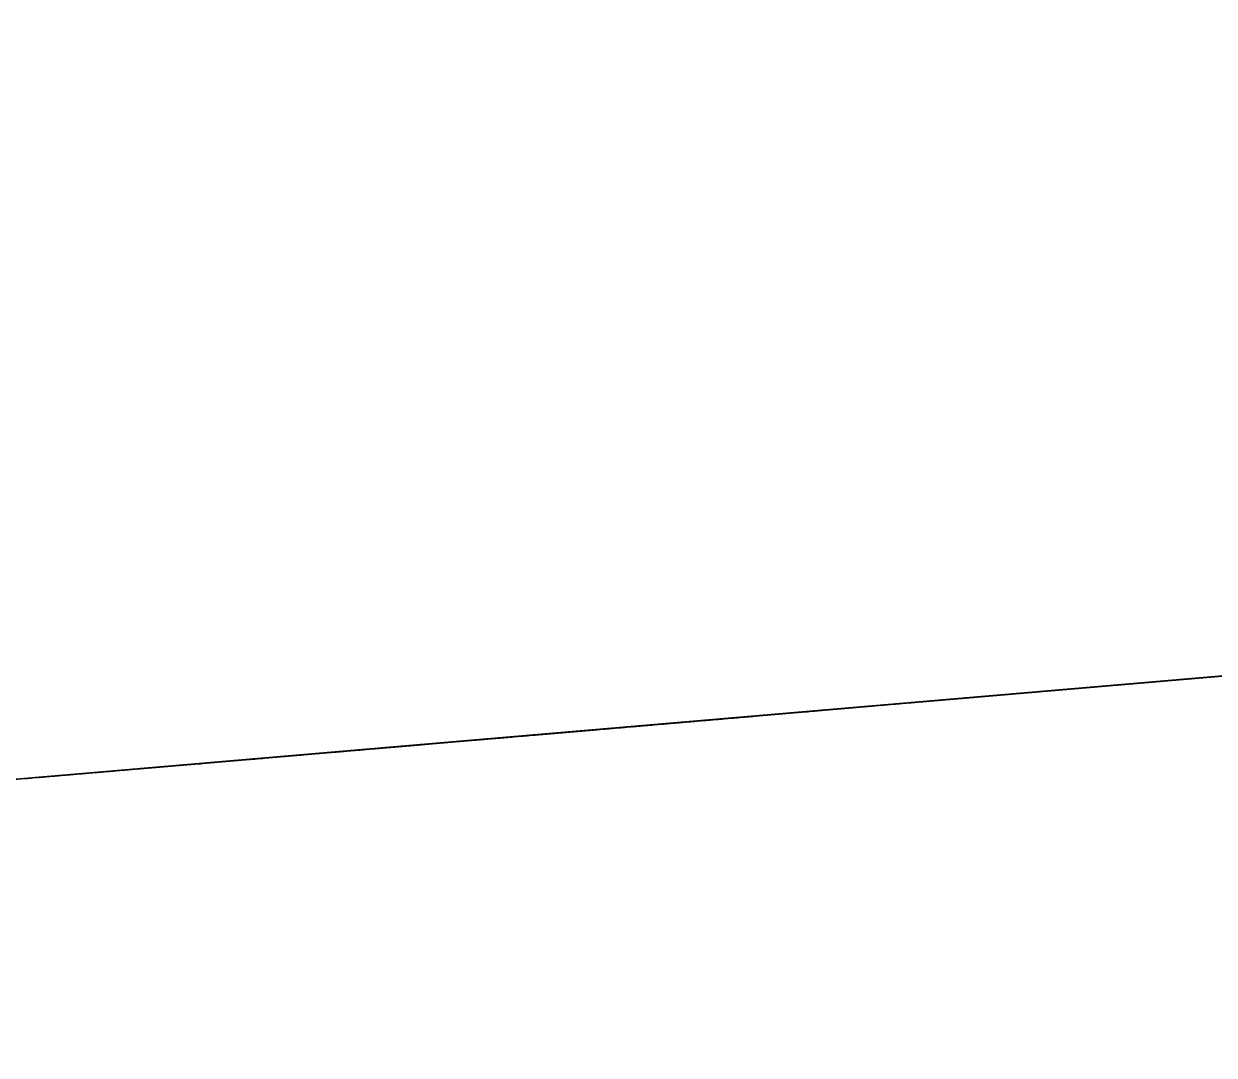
# Model space of a CAD drawing. Header units: millimetres. Extents: x 235072 to 246269, y 20126 to 21085.
# Drawn here: x 237192 to 237974, y 20126 to 20804 of the extents above; entities that cross this region are included whole.
import ezdxf

# ---------------------------------------------------------------- set-up
doc = ezdxf.new("R2010")
doc.units = ezdxf.units.MM
doc.header["$MEASUREMENT"] = 0
doc.linetypes.add('CENTER2', pattern=[1.125, 0.75, -0.125, 0.125, -0.125])
doc.linetypes.add('HIDDEN2', pattern=[0.1875, 0.125, -0.0625])
for name, color, linetype, true_color in [('Section 3-0', 7, 'Continuous', 0xe7f0ff), ('Section 3-BUND', 7, 'Continuous', 0xe7f0ff), ('Section 3-UCD756', 7, 'Continuous', 0xe7f0ff)]:
    doc.layers.add(name, color=color, linetype=linetype, true_color=true_color)
for name, color, linetype in [('Section 3-150-SL-B4-216', 85, 'Continuous'), ('Section 3-300-CEN-D3-231', 70, 'Continuous'), ('Section 3-300-FA-D4-030', 50, 'Continuous'), ('Section 3-50-PES-D1-243', 4, 'Continuous'), ('Section 3-A-FLOR', 192, 'Continuous'), ('Section 3-A-FLOR-HRAL', 11, 'Continuous'), ('Section 3-CENTER', 1, 'CENTER2'), ('Section 3-HIDDEN', 7, 'HIDDEN2'), ('Section 3-RE', 5, 'Continuous'), ('Section 3-S-BEAM', 12, 'Continuous'), ('Section 3-S-COLS', 52, 'Continuous')]:
    doc.layers.add(name, color=color, linetype=linetype)

# ---------------------------------------------------------------- blocks, each defined once
blk = doc.blocks.new('*U33')
at = {"layer": 'Section 3-A-FLOR', "color": 0, "linetype": 'ByBlock', "lineweight": -2}
blk.add_line((242788.61, 20787.19, 21999.89), (235071.94, 20126.5, 21999.88), dxfattribs=at)
blk = doc.blocks.new('*U34')
at = {"layer": 'Section 3-A-FLOR', "color": 0, "linetype": 'ByBlock', "lineweight": -2}
for p, q in [((235071.94, 20126.5, 21999.69), (242782.17, 20786.64, 21999.69)), ((242602.73, 20771.27, 21993.99), (235071.94, 20126.5, 21993.98)), ((235967.56, 20203.18, 21700), (242602.73, 20771.27, 21700))]:
    blk.add_line(p, q, dxfattribs=at)
blk = doc.blocks.new('*U35')
at = {"layer": 'Section 3-S-BEAM', "color": 0, "linetype": 'ByBlock', "lineweight": -2}
for p, q in [((235071.94, 20126.5, 24789), (242979.17, 20803.5, 24789)), ((237930.6, 20371.25, 24986.4), (239175.32, 20477.82, 24986.4)), ((236837.87, 20277.69, 24986.4), (237925.58, 20370.82, 24986.4)), ((236744.07, 20269.66, 24798.6), (237861.81, 20365.36, 24798.6)), ((236878.99, 20281.21, 24996), (237861.81, 20365.36, 24996))]:
    blk.add_line(p, q, dxfattribs=at)
blk = doc.blocks.new('*U36')
at = {"layer": 'Section 3-A-FLOR-HRAL', "color": 0, "linetype": 'ByBlock', "lineweight": -2}
for p, q in [((237681.52, 20349.93, 25470), (237896.04, 20368.29, 25470)), ((237896.04, 20368.29, 25485), (237682.24, 20349.99, 25485)), ((237682.96, 20350.05, 25500), (237896.04, 20368.29, 25500)), ((237896.04, 20368.29, 25985), (237685.51, 20350.27, 25985)), ((237685.51, 20350.27, 26000), (237896.04, 20368.29, 26000)), ((237685.51, 20350.27, 25970), (237896.04, 20368.29, 25970)), ((237533.37, 20337.24, 25175.02), (237533.37, 20337.24, 25178.02)), ((237548.32, 20338.52, 25175.02), (237548.32, 20338.52, 25178.02)), ((237518.43, 20335.96, 25175.02), (237518.43, 20335.96, 25178.02)), ((236785.14, 20273.18, 25470), (237332.77, 20320.07, 25470)), ((236785.14, 20273.18, 25500), (237331.32, 20319.94, 25500)), ((236785.14, 20273.18, 26000), (237328.77, 20319.72, 26000)), ((236785.14, 20273.18, 25970), (237328.77, 20319.72, 25970)), ((237332.05, 20320, 25485), (236785.15, 20273.18, 25485)), ((237328.77, 20319.72, 25985), (236785.15, 20273.18, 25985))]:
    blk.add_line(p, q, dxfattribs=at)
blk = doc.blocks.new('*U43')
at = {"layer": 'Section 3-A-FLOR', "color": 0, "linetype": 'ByBlock', "lineweight": -2}
for p, q in [((242792.59, 20787.53, 21700), (235967.56, 20203.18, 21700)), ((242792.59, 20787.53, 21625), (235967.56, 20203.18, 21625))]:
    blk.add_line(p, q, dxfattribs=at)
blk = doc.blocks.new('*U60')
at = {"layer": 'Section 3-CENTER'}
blk.add_line((241631.15, 20688.09, 24123.22), (236978.55, 20289.74, 24123.22), dxfattribs=at)
at = {"layer": 'Section 3-RE', "color": 0, "linetype": 'ByBlock', "lineweight": -2}
for p, q in [((236933.72, 20285.9, 24093.06), (241631.37, 20688.11, 24093.06)), ((236978.55, 20289.74, 24153.38), (241628.42, 20687.85, 24153.38))]:
    blk.add_line(p, q, dxfattribs=at)
blk = doc.blocks.new('*U67')
at = {"layer": 'Section 3-UCD756', "color": 0, "linetype": 'ByBlock', "lineweight": -2}
for p, q in [((241054.64, 20638.73, 27176.24), (237075.2, 20298.01, 27176.24)), ((240229.35, 20568.07, 26148), (237616.37, 20344.35, 26148)), ((240229.35, 20568.07, 26118), (237616.37, 20344.35, 26118)), ((240229.35, 20568.07, 26108), (237616.37, 20344.35, 26108)), ((240229.35, 20568.07, 26721.56), (237708.3, 20352.22, 26721.56)), ((240229.35, 20568.07, 26745.92), (237767.96, 20357.33, 26745.92)), ((237075.2, 20298.01, 27283), (240069.24, 20554.36, 27283)), ((240066.45, 20554.12, 27280.2), (237075.2, 20298.01, 27280.2)), ((239982.95, 20546.97, 27196.4), (237075.2, 20298.01, 27196.4)), ((239981.55, 20546.85, 27194.99), (237075.2, 20298.01, 27194.99)), ((237916.5, 20370.04, 26103), (238648.82, 20432.74, 26103)), ((238648.82, 20432.74, 25383), (237916.5, 20370.04, 25383)), ((238146.78, 20389.76, 27114.74), (237364.64, 20322.8, 27114.74)), ((238140.8, 20389.25, 27104.11), (237370.62, 20323.31, 27104.11)), ((238140.38, 20389.21, 25370), (237941.11, 20372.15, 25370)), ((237941.11, 20372.15, 25355), (238140.38, 20389.21, 25355)), ((237896.58, 20368.34, 26103), (237616.37, 20344.35, 26103)), ((237896.58, 20368.34, 25433), (237896.04, 20368.29, 25433)), ((237896.04, 20368.29, 25433), (237896.58, 20368.34, 25433)), ((237896.04, 20368.29, 25433), (237896.04, 20368.29, 26103)), ((237896.04, 20368.29, 26103), (237896.04, 20368.29, 25433)), ((237896.04, 20368.29, 25433), (237896.04, 20368.29, 25433)), ((237896.04, 20368.29, 25433), (237896.04, 20368.29, 26103)), ((237896.04, 20368.29, 26103), (237896.04, 20368.29, 25433)), ((237896.31, 20368.32, 25383), (237896.58, 20368.34, 25383)), ((237896.31, 20368.32, 25383), (237896.31, 20368.32, 25383)), ((237896.31, 20368.32, 25433), (237896.31, 20368.32, 25383)), ((237896.31, 20368.32, 25433), (237896.31, 20368.32, 25383)), ((237916.5, 20370.04, 26103), (237896.58, 20368.34, 26103)), ((237896.58, 20368.34, 25383), (237916.5, 20370.04, 25383)), ((237896.58, 20368.34, 26053), (237896.58, 20368.34, 25383)), ((237896.58, 20368.34, 26103), (237896.58, 20368.34, 26053)), ((237916.5, 20370.04, 26103), (237916.5, 20370.04, 25383)), ((237921.18, 20370.45, 25370), (237941.11, 20372.15, 25370)), ((237941.11, 20372.15, 25355), (237921.18, 20370.45, 25355)), ((237921.18, 20370.45, 25355), (237921.18, 20370.45, 25370)), ((237941.11, 20372.15, 25355), (237941.11, 20372.15, 25370)), ((237957.07, 20373.52, 25370), (237957.07, 20373.52, 25383)), ((237711.19, 20352.47, 27020.48), (237810.82, 20361, 27020.48)), ((237810.82, 20361, 27077.88), (237711.19, 20352.47, 27077.88)), ((237714.18, 20352.72, 27031.48), (237807.83, 20360.74, 27031.48)), ((237807.83, 20360.74, 27071.88), (237714.18, 20352.72, 27071.88)), ((237807.83, 20360.74, 27031.48), (237714.18, 20352.72, 27031.48)), ((237714.18, 20352.72, 27071.88), (237807.83, 20360.74, 27071.88)), ((237807.83, 20360.74, 27031.48), (237807.83, 20360.74, 27071.88)), ((237807.83, 20360.74, 27071.88), (237807.83, 20360.74, 27031.48)), ((237815.8, 20361.42, 27025.48), (237815.8, 20361.42, 27072.88)), ((237714.18, 20352.72, 27071.88), (237714.18, 20352.72, 27031.48)), ((237714.18, 20352.72, 27031.48), (237714.18, 20352.72, 27071.88)), ((237722.49, 20353.43, 26093.02), (237721.38, 20353.34, 26093.02)), ((237722.49, 20353.43, 26103), (237722.49, 20353.43, 26093.02)), ((237706.2, 20352.04, 27072.88), (237706.2, 20352.04, 27025.48)), ((237443.86, 20329.58, 26745.92), (237075.2, 20298.01, 26745.92)), ((237359.66, 20322.37, 26841.22), (237511.59, 20335.38, 26841.22)), ((237370.62, 20323.31, 26852.6), (237522.82, 20336.34, 26852.6)), ((237370.62, 20323.31, 26852.22), (237522.44, 20336.31, 26852.22)), ((237452.81, 20330.34, 27073.64), (237441.85, 20329.41, 27073.64)), ((237452.81, 20330.34, 26886.44), (237441.85, 20329.41, 26886.44)), ((237455.8, 20330.6, 27072.52), (237455.8, 20330.6, 27072.15)), ((237455.8, 20330.6, 26885.32), (237455.8, 20330.6, 26884.95)), ((237432.27, 20328.59, 26721.56), (237075.2, 20298.01, 26721.56)), ((237398.07, 20325.66, 26148), (237075.2, 20298.01, 26148)), ((237398.07, 20325.66, 26118), (237075.2, 20298.01, 26118)), ((237398.07, 20325.66, 26108), (237075.2, 20298.01, 26108)), ((237398.07, 20325.66, 26103), (237075.2, 20298.01, 26103)), ((237359.66, 20322.37, 27110.1), (237359.66, 20322.37, 26841.22)), ((237370.62, 20323.31, 26852.41), (237370.62, 20323.31, 26852.22)), ((237370.62, 20323.31, 27104.11), (237370.62, 20323.31, 26852.6)), ((237370.62, 20323.31, 26852.6), (237370.62, 20323.31, 26852.41)), ((237427.9, 20328.21, 27072.52), (237427.9, 20328.21, 27072.15)), ((237427.9, 20328.21, 26885.32), (237427.9, 20328.21, 26884.95)), ((237293.06, 20316.67, 26103), (237293.06, 20316.67, 26093.02))]:
    blk.add_line(p, q, dxfattribs=at)
at = {"layer": 'Section 3-UCD756', "color": 0, "linetype": 'ByBlock', "lineweight": -2, "extrusion": (0.085306, -0.996355, 7.52348e-17)}
for centre, start, end in [((238680.87, 27072.88), 0, 90), ((238680.87, 27025.48), 270, 0), ((238580.87, 27025.48), 180, 270), ((238580.87, 27072.88), 90, 180)]:
    blk.add_arc(centre, 5, start, end, dxfattribs=at)
at = {"layer": 'Section 3-UCD756', "color": 0, "linetype": 'ByBlock', "lineweight": -2, "extrusion": (0.085306, -0.996355, -1.02149e-17)}
for centre in [(237441.85, 20329.41, 27072.52), (237441.85, 20329.41, 27072.52), (237441.85, 20329.41, 26885.32), (237441.85, 20329.41, 26885.32)]:
    blk.add_ellipse(centre, major_axis=(13.95, 1.19), ratio=0.927184, dxfattribs=at)
at = {"layer": 'Section 3-UCD756', "color": 0, "linetype": 'ByBlock', "lineweight": -2, "extrusion": (0.085306, -0.996355, 7.74886e-17)}
for centre in [(237441.85, 20329.41, 27073.64), (237441.85, 20329.41, 26886.44)]:
    blk.add_ellipse(centre, major_axis=(10.96, 0.94), ratio=0.927184, dxfattribs=at)
at = {"layer": 'Section 3-UCD756', "color": 0, "linetype": 'ByBlock', "lineweight": -2, "extrusion": (0.085306, -0.996355, 5.2478e-17)}
blk.add_ellipse((237441.85, 20329.41, 27073.64), major_axis=(10.96, 0.94), ratio=0.927184, dxfattribs=at)
at = {"layer": 'Section 3-UCD756', "color": 0, "linetype": 'ByBlock', "lineweight": -2, "extrusion": (0.085306, -0.996355, 6.10652e-17)}
blk.add_ellipse((237441.85, 20329.41, 26886.44), major_axis=(10.96, 0.94), ratio=0.927184, dxfattribs=at)
at = {"layer": 'Section 3-UCD756', "color": 0, "linetype": 'ByBlock', "lineweight": -2, "extrusion": (0.085306, -0.996355, -6.9377e-17)}
blk.add_ellipse((237441.85, 20329.41, 27072.14), major_axis=(13.95, 1.19, 0), ratio=0.927184, start_param=0.224696, end_param=0.225354, dxfattribs=at)
at = {"layer": 'Section 3-UCD756', "color": 0, "linetype": 'ByBlock', "lineweight": -2, "extrusion": (0.085306, -0.996355, -2.49974e-18)}
blk.add_ellipse((237441.85, 20329.41, 26884.94), major_axis=(13.95, 1.19, 0), ratio=0.927184, start_param=0.224696, end_param=0.225355, dxfattribs=at)
at = {"layer": 'Section 3-UCD756', "color": 0, "linetype": 'ByBlock', "lineweight": -2, "extrusion": (0.085306, -0.996355, 7.78972e-18)}
blk.add_ellipse((237441.85, 20329.41, 27072.14), major_axis=(13.95, 1.19, 0), ratio=0.927184, start_param=3.36563, end_param=3.366289, dxfattribs=at)
at = {"layer": 'Section 3-UCD756', "color": 0, "linetype": 'ByBlock', "lineweight": -2, "extrusion": (0.085306, -0.996355, 4.98699e-17)}
blk.add_ellipse((237441.85, 20329.41, 26884.94), major_axis=(13.95, 1.19), ratio=0.927184, start_param=3.36563, end_param=3.366289, dxfattribs=at)
at = {"layer": 'Section 3-UCD756', "color": 0, "linetype": 'ByBlock', "lineweight": -2}
for points, knots in [([(237441.85, 20329.41, 26886.44), (237441.85, 20329.41, 26886.44), (237441.85, 20329.41, 26886.44), (237441.85, 20329.41, 26886.44), (237441.85, 20329.41, 26886.44), (237441.85, 20329.41, 26886.44), (237441.85, 20329.41, 26886.44), (237441.85, 20329.41, 26886.44), (237441.85, 20329.41, 26886.44), (237441.85, 20329.41, 26886.44)], [0, 0, 0, 0, 0.333333, 0.333333, 0.333333, 0.666667, 0.666667, 0.666667, 1, 1, 1, 1]), ([(237364.64, 20322.8, 27114.74), (237363.98, 20322.74, 27114.74), (237363.32, 20322.68, 27114.61), (237362.11, 20322.58, 27114.14), (237361.57, 20322.53, 27113.8), (237360.62, 20322.45, 27112.92), (237360.27, 20322.42, 27112.4), (237359.79, 20322.38, 27111.33), (237359.66, 20322.37, 27110.72), (237359.66, 20322.37, 27110.1)], [-0.7091267, -0.7091267, -0.7091267, -0.7091267, -0.5407511, -0.5407511, -0.3767952, -0.3767952, -0.1993613, -0.1993613, 0, 0, 0, 0])]:
    blk.add_open_spline(points, degree=3, knots=knots, dxfattribs=at)
blk = doc.blocks.new('*U93')
at = {"layer": 'Section 3-CENTER'}
blk.add_line((241924.06, 20713.17, 24235.74), (236932.65, 20285.81, 24235.74), dxfattribs=at)
at = {"layer": 'Section 3-RE', "color": 0, "linetype": 'ByBlock', "lineweight": -2}
for p, q in [((236932.65, 20285.81, 24265.9), (242962.02, 20802.03, 24265.9)), ((236932.65, 20285.81, 24205.58), (241957.79, 20716.05, 24205.58))]:
    blk.add_line(p, q, dxfattribs=at)
blk = doc.blocks.new('*U96')
at = {"layer": 'Section 3-50-PES-D1-243', "color": 0, "linetype": 'ByBlock', "lineweight": -2}
for p, q in [((237164.27, 20305.64, 25001.61), (237041.72, 20295.15, 25001.61)), ((237164.27, 20305.64, 25051.61), (237122.11, 20302.03, 25051.61)), ((237204.13, 20309.05, 24996.61), (237164.27, 20305.64, 24996.61)), ((237204.13, 20309.05, 25056.61), (237164.27, 20305.64, 25056.61)), ((237164.27, 20305.64, 25056.61), (237164.27, 20305.64, 24996.61)), ((237070.54, 20297.61, 25051.61), (237041.72, 20295.15, 25051.61)), ((237109.63, 20300.96, 25117.67), (237051.89, 20296.02, 25102.14)), ((237110.41, 20301.03, 25114.77), (237052.66, 20296.08, 25099.24)), ((237103.49, 20300.44, 25124.1), (237054.01, 20296.2, 25110.79)), ((237062.98, 20296.97, 25060.61), (237120.72, 20301.91, 25076.13)), ((237070.54, 20297.61, 25051.61), (237067.79, 20297.38, 25061.9)), ((237070.54, 20297.61, 25051.61), (237103, 20300.39, 25026.61)), ((237103, 20300.39, 25026.61), (237122.11, 20302.03, 25051.61)), ((237105.59, 20300.62, 25113.48), (237104.82, 20300.55, 25116.38)), ((237120.72, 20301.91, 25076.13), (237110.41, 20301.03, 25114.77)), ((237122.11, 20302.03, 25051.61), (237115.91, 20301.5, 25074.84)), ((237041.72, 20295.15, 24996.61), (237001.87, 20291.74, 24996.61)), ((237041.72, 20295.15, 25056.61), (237001.87, 20291.74, 25056.61)), ((237041.72, 20295.15, 24996.61), (237041.72, 20295.15, 25056.61)), ((237062.98, 20296.97, 25060.61), (237052.66, 20296.08, 25099.24)), ((237057.47, 20296.5, 25100.54), (237056.7, 20296.43, 25103.43))]:
    blk.add_line(p, q, dxfattribs=at)
at = {"layer": 'Section 3-50-PES-D1-243', "color": 0, "linetype": 'ByBlock', "lineweight": -2, "extrusion": (-0.085306, 0.996355, 5.34736e-29)}
blk.add_arc((-237956.61, 25078.29), 48, 42.61514, 107.38486, dxfattribs=at)
at = {"layer": 'Section 3-50-PES-D1-243', "color": 0, "linetype": 'ByBlock', "lineweight": -2, "extrusion": (-0.085306, 0.996355, 1.12529e-30)}
blk.add_arc((-237968.19, 25115.28), 9.24, 107.38486, 165, dxfattribs=at)
at = {"layer": 'Section 3-50-PES-D1-243', "color": 0, "linetype": 'ByBlock', "lineweight": -2, "extrusion": (-0.085306, 0.996355, 9.02729e-30)}
blk.add_arc((-237928.08, 25104.53), 9.24, 345, 42.61514, dxfattribs=at)
at = {"layer": 'Section 3-CENTER'}
blk.add_line((237204.13, 20309.05, 25026.61), (237001.87, 20291.74, 25026.61), dxfattribs=at)
at = {"layer": 'Section 3-HIDDEN'}
for p, q in [((237204.13, 20309.05, 25004.11), (237001.87, 20291.74, 25004.11)), ((237204.13, 20309.05, 25049.11), (237001.87, 20291.74, 25049.11)), ((237070.54, 20297.61, 25051.61), (237103, 20300.39, 25026.61)), ((237103, 20300.39, 25026.61), (237122.11, 20302.03, 25051.61))]:
    blk.add_line(p, q, dxfattribs=at)
blk = doc.blocks.new('*U97')
at = {"layer": 'Section 3-150-SL-B4-216', "color": 0, "linetype": 'ByBlock', "lineweight": -2}
for p, q in [((241929.07, 20713.59, 24346.87), (237026.38, 20293.83, 24346.87)), ((241631.15, 20688.09, 24178.59), (237026.38, 20293.83, 24178.59))]:
    blk.add_line(p, q, dxfattribs=at)
at = {"layer": 'Section 3-HIDDEN'}
blk.add_line((237026.38, 20293.83, 24262.73), (242302.7, 20745.58, 24262.73), dxfattribs=at)
blk = doc.blocks.new('*U98')
at = {"layer": 'Section 3-50-PES-D1-243', "color": 0, "linetype": 'ByBlock', "lineweight": -2}
for p, q in [((237204.13, 20309.05, 25056.77), (242670.57, 20777.08, 25056.77)), ((237204.13, 20309.05, 24996.45), (242670.57, 20777.08, 24996.45)), ((237204.13, 20309.05, 24996.45), (237204.13, 20309.05, 25056.77))]:
    blk.add_line(p, q, dxfattribs=at)
blk = doc.blocks.new('*U99')
at = {"layer": 'Section 3-BUND', "color": 0, "linetype": 'ByBlock', "lineweight": -2}
for p, q in [((237234, 20311.61, 22097.94), (237333.63, 20320.14, 22097.94)), ((237333.63, 20320.14, 22247.94), (237234, 20311.61, 22247.94)), ((237333.63, 20320.14, 22247.94), (237333.63, 20320.14, 22097.94)), ((237234, 20311.61, 22247.94), (237234, 20311.61, 22097.94))]:
    blk.add_line(p, q, dxfattribs=at)
blk = doc.blocks.new('*U100')
at = {"layer": 'Section 3-BUND', "color": 0, "linetype": 'ByBlock', "lineweight": -2}
for p, q in [((237234, 20311.61, 22097.94), (237333.63, 20320.14, 22097.94)), ((237333.63, 20320.14, 22247.94), (237234, 20311.61, 22247.94)), ((237333.63, 20320.14, 22247.94), (237333.63, 20320.14, 22097.94)), ((237234, 20311.61, 22247.94), (237234, 20311.61, 22097.94))]:
    blk.add_line(p, q, dxfattribs=at)
blk = doc.blocks.new('*U101')
at = {"layer": 'Section 3-HIDDEN'}
for p, q in [((237747.58, 20355.58, 24912.02), (237266.74, 20314.41, 24912.02)), ((237266.74, 20314.41, 24880.27), (237747.58, 20355.58, 24880.27)), ((237747.58, 20355.58, 24912.02), (237747.58, 20355.58, 24880.27)), ((237345.83, 20321.18, 24797.72), (237668.5, 20348.81, 24797.72)), ((237668.5, 20348.81, 24797.72), (237689.12, 20350.58, 24880.27)), ((237668.5, 20348.81, 24912.02), (237668.5, 20348.81, 24880.27)), ((237507.16, 20335, 24912.02), (237507.16, 20335, 24797.72)), ((237345.83, 20321.18, 24797.72), (237325.2, 20319.42, 24880.27)), ((237345.83, 20321.18, 24912.02), (237345.83, 20321.18, 24880.27)), ((237266.74, 20314.41, 24912.02), (237266.74, 20314.41, 24880.27))]:
    blk.add_line(p, q, dxfattribs=at)
blk = doc.blocks.new('*U102')
at = {"layer": 'Section 3-HIDDEN'}
for p, q in [((237733.83, 20354.4, 24915.02), (237280.49, 20315.59, 24915.02)), ((237733.83, 20354.4, 24915.02), (237733.83, 20354.4, 24912.02)), ((237668.47, 20348.81, 24915.02), (237668.47, 20348.81, 24912.02)), ((237345.85, 20321.19, 24915.02), (237345.85, 20321.19, 24912.02)), ((237280.49, 20315.59, 24915.02), (237280.49, 20315.59, 24912.02))]:
    blk.add_line(p, q, dxfattribs=at)
blk = doc.blocks.new('*U103')
at = {"layer": 'Section 3-300-CEN-D3-231', "color": 0, "linetype": 'ByBlock', "lineweight": -2}
for p, q in [((237280.49, 20315.59, 25150.02), (237733.83, 20354.4, 25150.02)), ((237733.83, 20354.4, 25175.02), (237280.49, 20315.59, 25175.02)), ((237733.83, 20354.4, 25150.02), (237733.83, 20354.4, 25175.02)), ((237316.83, 20318.7, 25071.99), (237694.73, 20351.06, 25071.99)), ((237335.82, 20320.33, 25098.04), (237676.01, 20349.45, 25098.04)), ((237668.07, 20348.77, 25125.02), (237346.25, 20321.22, 25125.02)), ((237668.07, 20348.77, 25125.02), (237668.07, 20348.77, 25150.02)), ((237676.01, 20349.45, 25098.04), (237678.5, 20349.67, 25098.04)), ((237678.5, 20349.67, 25098.04), (237697.5, 20351.29, 25071.99)), ((237681.43, 20349.92, 24996), (237681.75, 20349.95, 24996.45)), ((237694.73, 20351.06, 25071.99), (237697.5, 20351.29, 25071.99)), ((237346.25, 20321.22, 25125.02), (237346.25, 20321.22, 25150.02)), ((237280.49, 20315.59, 25150.02), (237280.49, 20315.59, 25175.02)), ((237335.82, 20320.33, 25098.04), (237316.83, 20318.7, 25071.99)), ((237332.9, 20320.08, 24996), (237332.57, 20320.05, 24996.45))]:
    blk.add_line(p, q, dxfattribs=at)
at = {"layer": 'Section 3-300-CEN-D3-231', "color": 0, "linetype": 'ByBlock', "lineweight": -2, "extrusion": (-0.085306, 0.996355, 2.63972e-30)}
blk.add_arc((-238577.6, 25125.02), 40, 317.58795, 360, dxfattribs=at)
at = {"layer": 'Section 3-300-CEN-D3-231', "color": 0, "linetype": 'ByBlock', "lineweight": -2, "extrusion": (-0.085306, 0.996355, -1.28466e-29)}
blk.add_arc((-238537.6, 25045.02), 40, 137.58795, 162.90483, dxfattribs=at)
at = {"layer": 'Section 3-300-CEN-D3-231', "color": 0, "linetype": 'ByBlock', "lineweight": -2, "extrusion": (-0.085306, 0.996355, 3.1954e-30)}
blk.add_arc((-238174.6, 25125.02), 40, 180, 222.41205, dxfattribs=at)
at = {"layer": 'Section 3-300-CEN-D3-231', "color": 0, "linetype": 'ByBlock', "lineweight": -2, "extrusion": (-0.085306, 0.996355, 6.04227e-29)}
blk.add_arc((-238214.6, 25045.02), 40, 17.09517, 42.41205, dxfattribs=at)
at = {"layer": 'Section 3-CENTER'}
for p, q in [((237507.16, 20335, 24996), (237507.16, 20335, 24996.45)), ((237507.16, 20335, 25056.77), (237507.16, 20335, 25175.02))]:
    blk.add_line(p, q, dxfattribs=at)
at = {"layer": 'Section 3-HIDDEN'}
for p, q in [((237733.83, 20354.4, 24940.02), (237280.49, 20315.59, 24940.02)), ((237280.49, 20315.59, 24915.02), (237733.83, 20354.4, 24915.02)), ((237733.83, 20354.4, 24915.02), (237733.83, 20354.4, 24940.02)), ((237316.83, 20318.7, 25018.04), (237694.73, 20351.06, 25018.04)), ((237673.41, 20349.23, 24985.02), (237340.91, 20320.76, 24985.02)), ((237668.07, 20348.77, 24965.02), (237346.25, 20321.22, 24965.02)), ((237651.98, 20347.4, 24915.02), (237651.98, 20347.4, 25175.02)), ((237668.07, 20348.77, 24940.02), (237668.07, 20348.77, 24965.02)), ((237673.41, 20349.23, 24985.02), (237681.43, 20349.92, 24996)), ((237681.75, 20349.95, 24996.45), (237697.5, 20351.29, 25018.04)), ((237694.73, 20351.06, 25018.04), (237697.5, 20351.29, 25018.04)), ((237507.16, 20335, 24915.02), (237507.16, 20335, 24996)), ((237507.16, 20335, 24996.45), (237507.16, 20335, 25056.77)), ((237346.25, 20321.22, 24940.02), (237346.25, 20321.22, 24965.02)), ((237362.34, 20322.6, 24915.02), (237362.34, 20322.6, 25175.02)), ((237280.49, 20315.59, 24915.02), (237280.49, 20315.59, 24940.02)), ((237332.57, 20320.05, 24996.45), (237316.83, 20318.7, 25018.04)), ((237340.91, 20320.76, 24985.02), (237332.9, 20320.08, 24996))]:
    blk.add_line(p, q, dxfattribs=at)
at = {"layer": 'Section 3-HIDDEN', "extrusion": (-0.085306, 0.996355, 4.75304e-31)}
blk.add_arc((-238537.6, 25045.02), 40, 162.90483, 222.41205, dxfattribs=at)
at = {"layer": 'Section 3-HIDDEN', "extrusion": (-0.085306, 0.996355, -1.89019e-32)}
blk.add_arc((-238577.6, 24965.02), 40, 0, 30, dxfattribs=at)
at = {"layer": 'Section 3-HIDDEN', "extrusion": (-0.085306, 0.996355, -4.22787e-31)}
blk.add_arc((-238174.6, 24965.02), 40, 150, 180, dxfattribs=at)
at = {"layer": 'Section 3-HIDDEN', "extrusion": (-0.085306, 0.996355, 1.28411e-31)}
blk.add_arc((-238214.6, 25045.02), 40, 317.58795, 17.09517, dxfattribs=at)
blk = doc.blocks.new('*U104')
at = {"layer": 'Section 3-0', "color": 0, "linetype": 'ByBlock', "lineweight": -2}
for p, q in [((237285.47, 20316.02, 25197.02), (237728.85, 20353.98, 25197.02)), ((237285.47, 20316.02, 25182.02), (237728.85, 20353.98, 25182.02)), ((237721.38, 20353.34, 26083.02), (237616.37, 20344.35, 26083.02)), ((237616.37, 20344.35, 26093.02), (237721.38, 20353.34, 26093.02)), ((237721.38, 20353.34, 26083.02), (237721.38, 20353.34, 26093.02)), ((237728.85, 20353.98, 25197.02), (237728.85, 20353.98, 25182.02)), ((237322.84, 20319.22, 25178.02), (237691.49, 20350.78, 25178.02)), ((237685.51, 20350.27, 25553.02), (237328.77, 20319.72, 25553.02)), ((237337.84, 20320.5, 26274.37), (237676.6, 20349.5, 26274.37)), ((237337.84, 20320.5, 26262.37), (237676.6, 20349.5, 26262.37)), ((237671.56, 20349.07, 25263.02), (237342.76, 20320.92, 25263.02)), ((237640.73, 20346.43, 26277.37), (237640.73, 20346.43, 26274.37)), ((237668.52, 20348.81, 25263.02), (237668.52, 20348.81, 25197.02)), ((237685.51, 20350.27, 25553.02), (237671.56, 20349.07, 25263.02)), ((237676.6, 20349.5, 26274.37), (237676.6, 20349.5, 26262.37)), ((237685.51, 20350.27, 25553.02), (237685.51, 20350.27, 26083.02)), ((237691.49, 20350.78, 25182.02), (237691.49, 20350.78, 25178.02)), ((237398.07, 20325.66, 26247.37), (237616.37, 20344.35, 26247.37)), ((237507.22, 20335, 26247.37), (237616.37, 20344.35, 26247.37)), ((237616.37, 20344.35, 26262.37), (237616.37, 20344.35, 26247.37)), ((237616.37, 20344.35, 25983.23), (237616.37, 20344.35, 25823.59)), ((237616.37, 20344.35, 25983.23), (237616.37, 20344.35, 26247.37)), ((237398.07, 20325.66, 26247.37), (237507.22, 20335, 26247.37)), ((237398.07, 20325.66, 26083.02), (237293.06, 20316.67, 26083.02)), ((237293.06, 20316.67, 26093.02), (237398.07, 20325.66, 26093.02)), ((237328.77, 20319.72, 25553.02), (237342.76, 20320.92, 25263.02)), ((237345.8, 20321.18, 25263.02), (237345.8, 20321.18, 25197.02)), ((237373.71, 20323.57, 26277.37), (237373.71, 20323.57, 26274.37)), ((237398.07, 20325.66, 26262.37), (237398.07, 20325.66, 26247.37)), ((237398.07, 20325.66, 25983.23), (237398.07, 20325.66, 25823.59)), ((237398.07, 20325.66, 26247.37), (237398.07, 20325.66, 25983.23)), ((237285.47, 20316.02, 25197.02), (237285.47, 20316.02, 25182.02)), ((237293.06, 20316.67, 26083.02), (237293.06, 20316.67, 26093.02)), ((237322.84, 20319.22, 25182.02), (237322.84, 20319.22, 25178.02)), ((237328.77, 20319.72, 25553.02), (237328.77, 20319.72, 26083.02)), ((237337.84, 20320.5, 26274.37), (237337.84, 20320.5, 26262.37))]:
    blk.add_line(p, q, dxfattribs=at)
at = {"layer": 'Section 3-0', "color": 0, "linetype": 'ByBlock', "lineweight": -2, "extrusion": (0.085306, -0.996355, 1.2326e-32)}
for start_param, end_param in [(-3.141593, -1.570796), (1.570796, 3.141593)]:
    blk.add_ellipse((237507.22, 20335, 25823.59), major_axis=(0, 0, 126.5), ratio=0.866025, start_param=start_param, end_param=end_param, dxfattribs=at)
at = {"layer": 'Section 3-0', "color": 0, "linetype": 'ByBlock', "lineweight": -2, "extrusion": (-0.085306, 0.996355, 7.86607e-18)}
blk.add_ellipse((237507.22, 20335, 25983.23), major_axis=(-109.15, -9.35), ratio=0.866025, start_param=3.141593, end_param=4.712389, dxfattribs=at)
at = {"layer": 'Section 3-0', "color": 0, "linetype": 'ByBlock', "lineweight": -2, "extrusion": (-0.085306, 0.996355, 6.84101e-17)}
blk.add_ellipse((237507.22, 20335, 25983.23), major_axis=(-109.15, -9.35), ratio=0.866025, start_param=4.712389, end_param=6.283185, dxfattribs=at)
blk = doc.blocks.new('*U105')
at = {"layer": 'Section 3-BUND', "color": 0, "linetype": 'ByBlock', "lineweight": -2}
for p, q in [((237333.63, 20320.14, 22247.94), (237973.57, 20374.93, 22247.94)), ((237973.57, 20374.93, 22097.94), (237333.63, 20320.14, 22097.94)), ((237333.63, 20320.14, 22247.94), (237333.63, 20320.14, 22097.94))]:
    blk.add_line(p, q, dxfattribs=at)
blk = doc.blocks.new('*U106')
at = {"layer": 'Section 3-BUND', "color": 0, "linetype": 'ByBlock', "lineweight": -2}
for p, q in [((237333.63, 20320.14, 22247.94), (237973.57, 20374.93, 22247.94)), ((237973.57, 20374.93, 22097.94), (237333.63, 20320.14, 22097.94)), ((237333.63, 20320.14, 22247.94), (237333.63, 20320.14, 22097.94))]:
    blk.add_line(p, q, dxfattribs=at)
blk = doc.blocks.new('*U107')
at = {"layer": 'Section 3-300-FA-D4-030', "color": 0, "linetype": 'ByBlock', "lineweight": -2}
for p, q in [((237673.64, 20349.25, 26296.37), (237339.86, 20320.67, 26296.37)), ((237339.86, 20320.67, 26277.37), (237673.64, 20349.25, 26277.37)), ((237339.86, 20320.67, 26463.37), (237673.64, 20349.25, 26463.37)), ((237673.64, 20349.25, 26482.37), (237339.86, 20320.67, 26482.37)), ((237639.57, 20346.33, 26358.12), (237373.92, 20323.59, 26358.12)), ((237639.57, 20346.33, 26401.62), (237373.92, 20323.59, 26401.62)), ((237624.26, 20345.02, 26337.12), (237389.24, 20324.9, 26337.12)), ((237393.34, 20325.25, 26428.24), (237620.15, 20344.67, 26428.24)), ((237620.15, 20344.67, 26428.24), (237639.57, 20346.33, 26401.62)), ((237624.26, 20345.02, 26337.12), (237639.57, 20346.33, 26358.12)), ((237673.64, 20349.25, 26296.37), (237673.64, 20349.25, 26277.37)), ((237673.64, 20349.25, 26482.37), (237673.64, 20349.25, 26463.37)), ((237397.65, 20325.62, 26315.37), (237615.85, 20344.3, 26315.37)), ((237397.65, 20325.62, 26444.37), (237615.85, 20344.3, 26444.37)), ((237615.85, 20344.3, 26315.37), (237615.85, 20344.3, 26296.37)), ((237615.85, 20344.3, 26463.37), (237615.85, 20344.3, 26444.37)), ((237393.34, 20325.25, 26428.24), (237373.92, 20323.59, 26401.62)), ((237389.24, 20324.9, 26337.12), (237373.92, 20323.59, 26358.12)), ((237397.65, 20325.62, 26315.37), (237397.65, 20325.62, 26296.37)), ((237397.65, 20325.62, 26463.37), (237397.65, 20325.62, 26444.37)), ((237339.86, 20320.67, 26296.37), (237339.86, 20320.67, 26277.37)), ((237339.86, 20320.67, 26482.37), (237339.86, 20320.67, 26463.37))]:
    blk.add_line(p, q, dxfattribs=at)
at = {"layer": 'Section 3-300-FA-D4-030', "color": 0, "linetype": 'ByBlock', "lineweight": -2, "extrusion": (-0.085306, 0.996355, -5.82401e-30)}
blk.add_arc((-238517.43, 26315.37), 32.25, 0, 42.41205, dxfattribs=at)
at = {"layer": 'Section 3-300-FA-D4-030', "color": 0, "linetype": 'ByBlock', "lineweight": -2, "extrusion": (-0.085306, 0.996355, 1.8762e-29)}
blk.add_arc((-238517.43, 26444.37), 32.25, 330, 0, dxfattribs=at)
at = {"layer": 'Section 3-300-FA-D4-030', "color": 0, "linetype": 'ByBlock', "lineweight": -2, "extrusion": (-0.085306, 0.996355, -5.07264e-31)}
for centre, start, end in [((-238485.18, 26379.87), 137.58795, 222.41205), ((-238266.18, 26379.87), 317.58795, 42.41205)]:
    blk.add_arc(centre, 32.25, start, end, dxfattribs=at)
at = {"layer": 'Section 3-300-FA-D4-030', "color": 0, "linetype": 'ByBlock', "lineweight": -2, "extrusion": (-0.085306, 0.996355, -7.41214e-30)}
blk.add_arc((-238233.93, 26315.37), 32.25, 137.58795, 180, dxfattribs=at)
at = {"layer": 'Section 3-300-FA-D4-030', "color": 0, "linetype": 'ByBlock', "lineweight": -2, "extrusion": (-0.085306, 0.996355, 3.56413e-30)}
blk.add_arc((-238233.93, 26444.37), 32.25, 180, 210, dxfattribs=at)
at = {"layer": 'Section 3-CENTER'}
blk.add_line((237506.75, 20334.96, 26482.37), (237506.75, 20334.96, 26277.37), dxfattribs=at)
at = {"layer": 'Section 3-HIDDEN'}
for p, q in [((237604.94, 20343.37, 26482.37), (237604.94, 20343.37, 26277.37)), ((237408.56, 20326.56, 26482.37), (237408.56, 20326.56, 26277.37))]:
    blk.add_line(p, q, dxfattribs=at)
blk = doc.blocks.new('*U108')
at = {"layer": 'Section 3-300-FA-D4-030', "color": 0, "linetype": 'ByBlock', "lineweight": -2}
for p, q in [((237339.86, 20320.67, 26482.37), (237673.64, 20349.25, 26482.37)), ((237673.64, 20349.25, 26485.37), (237339.86, 20320.67, 26485.37)), ((237673.64, 20349.25, 26482.37), (237673.64, 20349.25, 26485.37)), ((237339.86, 20320.67, 26482.37), (237339.86, 20320.67, 26485.37))]:
    blk.add_line(p, q, dxfattribs=at)
at = {"layer": 'Section 3-HIDDEN'}
for p, q in [((237615.9, 20344.31, 26482.37), (237615.9, 20344.31, 26485.37)), ((237397.6, 20325.62, 26482.37), (237397.6, 20325.62, 26485.37))]:
    blk.add_line(p, q, dxfattribs=at)
blk = doc.blocks.new('*U109')
at = {"layer": 'Section 3-300-FA-D4-030', "color": 0, "linetype": 'ByBlock', "lineweight": -2}
for p, q in [((237492.51, 20333.74, 26485.37), (237673.64, 20349.25, 26485.37)), ((237673.64, 20349.25, 26504.37), (237492.51, 20333.74, 26504.37)), ((237615.9, 20344.31, 26555.37), (237626.81, 20345.24, 26504.37)), ((237673.64, 20349.25, 26485.37), (237673.64, 20349.25, 26504.37)), ((237615.9, 20344.31, 26555.37), (237497.44, 20334.17, 26555.37)), ((237339.86, 20320.67, 26485.37), (237492.51, 20333.74, 26485.37)), ((237492.51, 20333.74, 26504.37), (237339.86, 20320.67, 26504.37)), ((237497.44, 20334.17, 26555.37), (237397.6, 20325.62, 26555.37)), ((237397.6, 20325.62, 26555.37), (237386.69, 20324.68, 26504.37)), ((237339.86, 20320.67, 26485.37), (237339.86, 20320.67, 26504.37))]:
    blk.add_line(p, q, dxfattribs=at)
at = {"layer": 'Section 3-CENTER'}
blk.add_line((237506.75, 20334.96, 26485.37), (237506.75, 20334.96, 26555.37), dxfattribs=at)
at = {"layer": 'Section 3-HIDDEN'}
for p, q in [((237615.9, 20344.31, 26485.37), (237615.9, 20344.31, 26504.37)), ((237397.6, 20325.62, 26485.37), (237397.6, 20325.62, 26504.37))]:
    blk.add_line(p, q, dxfattribs=at)
blk = doc.blocks.new('*U112')
at = {"layer": 'Section 3-300-CEN-D3-231', "color": 0, "linetype": 'ByBlock', "lineweight": -2}
for p, q in [((237668.5, 20348.81, 24502.44), (237668.5, 20348.81, 24789)), ((237345.83, 20321.18, 24789), (237345.83, 20321.18, 24346.87))]:
    blk.add_line(p, q, dxfattribs=at)
at = {"layer": 'Section 3-CENTER'}
blk.add_line((237507.16, 20335, 24789), (237507.16, 20335, 24502.44), dxfattribs=at)
at = {"layer": 'Section 3-HIDDEN'}
for p, q in [((237668.5, 20348.81, 24797.72), (237507.16, 20335, 24797.72)), ((237668.5, 20348.81, 24340.52), (237668.5, 20348.81, 24502.44)), ((237668.5, 20348.81, 24789), (237668.5, 20348.81, 24797.72)), ((237507.16, 20335, 24797.72), (237345.83, 20321.18, 24797.72)), ((237507.16, 20335, 24797.72), (237507.16, 20335, 24789)), ((237507.16, 20335, 24502.44), (237507.16, 20335, 24340.52)), ((237345.83, 20321.18, 24797.72), (237345.83, 20321.18, 24789)), ((237345.83, 20321.18, 24346.87), (237345.83, 20321.18, 24340.52))]:
    blk.add_line(p, q, dxfattribs=at)
blk = doc.blocks.new('*U113')
at = {"layer": 'Section 3-300-FA-D4-030', "color": 0, "linetype": 'ByBlock', "lineweight": -2}
blk.add_line((237810.44, 20360.96, 26750.63), (237810.44, 20360.96, 26969.71), dxfattribs=at)
at = {"layer": 'Section 3-300-FA-D4-030', "color": 0, "linetype": 'ByBlock', "lineweight": -2, "extrusion": (-0.085306, 0.996355, -7.48555e-31)}
blk.add_arc((-238680.48, 26555.37), 414.34, 0, 90, dxfattribs=at)
at = {"layer": 'Section 3-300-FA-D4-030', "color": 0, "linetype": 'ByBlock', "lineweight": -2, "extrusion": (0.085306, -0.996355, 0)}
blk.add_arc((238680.48, 26555.37), 195.26, 90, 180, dxfattribs=at)
at = {"layer": 'Section 3-CENTER'}
for p in [(237810.44, 20360.96, 26860.17), (237506.75, 20334.96, 26555.37)]:
    blk.add_line(p, (237506.75, 20334.96, 26860.17), dxfattribs=at)
blk = doc.blocks.new('*U114')
at = {"layer": 'Section 3-300-FA-D4-030', "color": 0, "linetype": 'ByBlock', "lineweight": -2}
for p, q in [((240161.33, 20562.24, 26750.63), (237810.44, 20360.96, 26750.63)), ((240161.33, 20562.24, 26969.71), (237810.44, 20360.96, 26969.71)), ((237810.44, 20360.96, 26750.63), (237810.44, 20360.96, 26969.71))]:
    blk.add_line(p, q, dxfattribs=at)
at = {"layer": 'Section 3-CENTER'}
blk.add_line((237810.44, 20360.96, 26860.17), (240161.33, 20562.24, 26860.17), dxfattribs=at)
blk = doc.blocks.new('*U115')
at = {"layer": 'Section 3-S-BEAM', "color": 0, "linetype": 'ByBlock', "lineweight": -2}
for p, q in [((237994.36, 20376.71, 24996), (237861.85, 20365.37, 24996)), ((237861.85, 20365.37, 24794.4), (237994.36, 20376.71, 24794.4)), ((237994.36, 20376.71, 24801.4), (237930.6, 20371.25, 24801.4)), ((237930.6, 20371.25, 24989), (237994.36, 20376.71, 24989)), ((237994.36, 20376.71, 24794.4), (237994.36, 20376.71, 24801.4)), ((237994.36, 20376.71, 24989), (237994.36, 20376.71, 24996)), ((237861.85, 20365.37, 24989), (237925.61, 20370.82, 24989)), ((237925.61, 20370.82, 24801.4), (237861.85, 20365.37, 24801.4)), ((237925.61, 20370.82, 24989), (237925.61, 20370.82, 24801.4)), ((237930.6, 20371.25, 24801.4), (237930.6, 20371.25, 24989)), ((237861.81, 20365.36, 24996), (237861.85, 20365.37, 24996)), ((237861.81, 20365.36, 24794.4), (237861.85, 20365.37, 24794.4)), ((237861.81, 20365.36, 24801.4), (237861.85, 20365.37, 24801.4)), ((237861.81, 20365.36, 24989), (237861.85, 20365.37, 24989)), ((237861.85, 20365.37, 24996), (237861.85, 20365.37, 24989)), ((237861.85, 20365.37, 24801.4), (237861.85, 20365.37, 24794.4))]:
    blk.add_line(p, q, dxfattribs=at)
blk = doc.blocks.new('*U117')
at = {"layer": 'Section 3-S-COLS', "color": 0, "linetype": 'ByBlock', "lineweight": -2}
for p, q in [((237973.57, 20374.93, 21999.89), (237973.57, 20374.93, 24093.06)), ((237973.57, 20374.93, 24153.38), (237973.57, 20374.93, 24178.59))]:
    blk.add_line(p, q, dxfattribs=at)
blk = doc.blocks.new('*U110')
at = {"layer": 'Section 3-300-CEN-D3-231', "color": 0, "linetype": 'ByBlock', "lineweight": -2, "extrusion": (-0.085306, 0.996355, 2.48002e-30)}
blk.add_arc((-238376.1, 24340.52), 161.92, 2.24747, 90, dxfattribs=at)
at = {"layer": 'Section 3-HIDDEN', "extrusion": (-0.085306, 0.996355, -2.38917e-31)}
blk.add_arc((-238376.1, 24340.52), 161.93, 90, 2.24747, dxfattribs=at)
blk = doc.blocks.new('*U111')
at = {"layer": 'Section 3-300-CEN-D3-231', "color": 0, "linetype": 'ByBlock', "lineweight": -2}
for p, q in [((238104.98, 20386.18, 24346.87), (238104.98, 20386.18, 24489.44)), ((237974.45, 20375.01, 24502.44), (237507.16, 20335, 24502.44))]:
    blk.add_line(p, q, dxfattribs=at)
at = {"layer": 'Section 3-300-CEN-D3-231', "color": 0, "linetype": 'ByBlock', "lineweight": -2, "extrusion": (-0.085306, 0.996355, 1.53211e-31)}
blk.add_arc((-238376.1, 24340.52), 161.93, 2.24747, 90, dxfattribs=at)
at = {"layer": 'Section 3-HIDDEN'}
for p, q in [((238104.98, 20386.18, 24340.52), (237507.16, 20335, 24340.52)), ((238104.98, 20386.18, 24502.44), (237974.45, 20375.01, 24502.44)), ((238104.98, 20386.18, 24489.44), (238104.98, 20386.18, 24502.44)), ((238104.98, 20386.18, 24178.59), (238104.98, 20386.18, 24346.87))]:
    blk.add_line(p, q, dxfattribs=at)
at = {"layer": 'Section 3-HIDDEN', "extrusion": (-0.085306, 0.996355, -1.34341e-31)}
blk.add_arc((-238376.1, 24340.52), 161.93, 180, 2.24747, dxfattribs=at)
at = {"layer": 'Section 3-HIDDEN', "extrusion": (-0.085306, 0.996355, 4.3586e-31)}
blk.add_arc((-238376.1, 24340.52), 161.93, 90, 180, dxfattribs=at)
blk = doc.blocks.new('*U378')
at = {"layer": 'Section 3-300-CEN-D3-231'}
for name in ['*U111', '*U110']:
    blk.add_blockref(name, (0, 0), dxfattribs=at)

msp = doc.modelspace()

# ---------------------------------------------------------------- block references
at = {"layer": 'Section 3-0'}
msp.add_blockref('*U104', (0, 0), dxfattribs=at)
at = {"layer": 'Section 3-150-SL-B4-216'}
msp.add_blockref('*U97', (0, 0), dxfattribs=at)
at = {"layer": 'Section 3-300-CEN-D3-231'}
for name in ['*U378', '*U101', '*U102', '*U103', '*U112']:
    msp.add_blockref(name, (0, 0), dxfattribs=at)
at = {"layer": 'Section 3-300-FA-D4-030'}
for name in ['*U114', '*U113', '*U107', '*U108', '*U109']:
    msp.add_blockref(name, (0, 0), dxfattribs=at)
at = {"layer": 'Section 3-50-PES-D1-243'}
for name in ['*U98', '*U96']:
    msp.add_blockref(name, (0, 0), dxfattribs=at)
at = {"layer": 'Section 3-A-FLOR'}
for name in ['*U33', '*U34', '*U43']:
    msp.add_blockref(name, (0, 0), dxfattribs=at)
at = {"layer": 'Section 3-A-FLOR-HRAL'}
msp.add_blockref('*U36', (0, 0), dxfattribs=at)
at = {"layer": 'Section 3-BUND'}
for name in ['*U105', '*U106', '*U99', '*U100']:
    msp.add_blockref(name, (0, 0), dxfattribs=at)
at = {"layer": 'Section 3-RE'}
for name in ['*U93', '*U60']:
    msp.add_blockref(name, (0, 0), dxfattribs=at)
at = {"layer": 'Section 3-S-BEAM'}
for name in ['*U35', '*U115']:
    msp.add_blockref(name, (0, 0), dxfattribs=at)
at = {"layer": 'Section 3-S-COLS'}
msp.add_blockref('*U117', (0, 0), dxfattribs=at)
at = {"layer": 'Section 3-UCD756'}
msp.add_blockref('*U67', (0, 0), dxfattribs=at)

doc.saveas('drawing.dxf')
